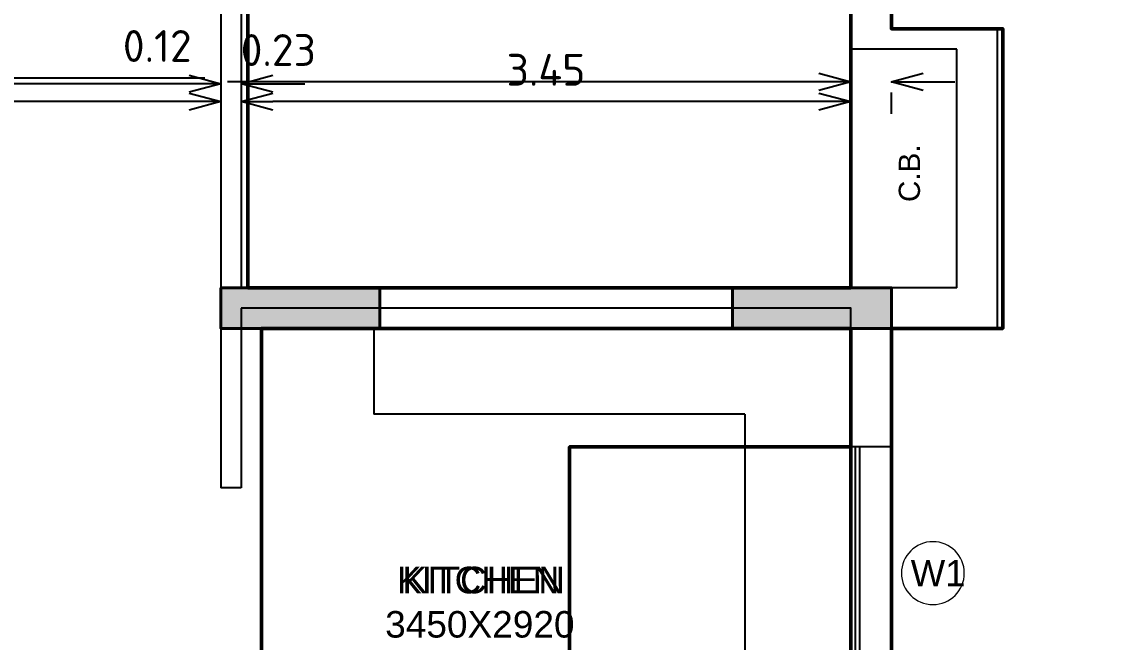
# Model space of a CAD drawing. Header units: inches. Extents: x 0 to 429, y 0 to 146.
# Drawn here: x 194.94 to 201.07, y 120.09 to 123.6 of the extents above; entities that cross this region are included whole.
import ezdxf
from ezdxf.enums import TextEntityAlignment as Align

# ---------------------------------------------------------------- set-up
doc = ezdxf.new("R2010")
doc.units = ezdxf.units.IN
doc.header["$MEASUREMENT"] = 0
doc.layers.get('DEFPOINTS').update_dxf_attribs({"lineweight": 18})
for name, color, linetype, lineweight in [('FLOOR-GROUND', 7, 'Continuous', 50), ('XR-4BHK-A-B-GROUND-SUB$0$TOWER-COL', 1, 'Continuous', 40), ('XR-4BHK-A-B-GROUND-SUB$0$TOWER-COL-HATCH', 9, 'Continuous', 5)]:
    doc.layers.add(name, color=color, linetype=linetype, lineweight=lineweight)
doc.styles.add('Sanvi Common', font='isocpeur.ttf')
doc.styles.add('Xr-4BHK-A-B-Ground-Sub$0$$0$DIM', font='arial.ttf', dxfattribs={"height": 4})
doc.styles.add('Xr-4BHK-A-B-Ground-Sub$0$$1$Standard', font='arial.ttf')
doc.styles.add('Xr-4BHK-A-B-Ground-Sub$0$DIM', font='arial.ttf')
doc.dimstyles.new('Sanvi Common', dxfattribs={"dimtxt": 0.18, "dimasz": 0.18, "dimexe": 0.18, "dimexo": 0.0625, "dimgap": 0.09, "dimtad": 1, "dimzin": 0, "dimdsep": 46, "dimtxsty": 'Sanvi Common', "dimblk": 'OPEN30', "dimcen": 0.09, "dimclrd": 68, "dimclre": 68, "dimclrt": 40, "dimadec": 0, "dimazin": 0, "dimtfac": 1, "dimtofl": 0, "dimtmove": 0, "dimatfit": 3, "dimldrblk": 'OPEN30', "dimfxl": 1, "dimtolj": 1, "dimtzin": 0, "dimarcsym": 0})

# ---------------------------------------------------------------- blocks, each defined once
blk = doc.blocks.new('Xr-4BHK-A-B-Ground-Sub$0$REV.CO.')
at = {"layer": 'XR-4BHK-A-B-GROUND-SUB$0$TOWER-COL-HATCH'}
for points in [[(456701.6026076346, 11955.22670572487), (456701.6026076346, 11725.22670572504), (455801.1053430899, 11725.22714034546), (455801.1053430892, 11955.22714034593)], [(458696.0964684737, 11724.7721942397), (458696.0964684737, 11954.77219423946), (459596.0964278332, 11954.7715867867), (459596.0964278339, 11724.77158678624)]]:
    blk.add_hatch(color=256, dxfattribs=at).paths.add_polyline_path(points)
at = {"layer": 'XR-4BHK-A-B-GROUND-SUB$0$TOWER-COL'}
for points in [[(455801.105343089, 11955.22713470211), (455801.105343089, 11725.22713470211), (456701.6027795789, 11725.2266075391), (456701.6027795789, 11955.2266075391)], [(459596.0964278341, 11724.77159243005), (459596.0964278341, 11954.77159243005), (458696.0964684737, 11954.77219423958), (458696.0964684737, 11724.77219423958)]]:
    blk.add_lwpolyline(points, close=True, dxfattribs=at)
blk = doc.blocks.new('Xr-4BHK-A-B-Ground-Sub$0$$0$DOOR NO')
at = {"lineweight": 0}
blk.add_circle((5.684341886080801e-14, 0), 10, dxfattribs=at)
at = {"style": 'Xr-4BHK-A-B-Ground-Sub$0$$0$DIM'}
blk.add_attdef('X1', text='', height=9, dxfattribs=at).set_placement((5.684341886080801e-14, 0), align=Align.MIDDLE_CENTER)
blk = doc.blocks.new('_Open30')
at = {"color": 0, "linetype": 'ByBlock', "lineweight": -2}
for p, q in [((-1, 0.26794919), (0, 0)), ((0, 0), (-1, -0.26794919)), ((0, 0), (-1, 0))]:
    blk.add_line(p, q, dxfattribs=at)
blk = doc.blocks.new('*D169')
at = {"color": 68, "lineweight": -2, "transparency": 16777216}
for p, q in [((199.6352487843015, 123.3008919666231), (199.6352487843015, 123.440094145086)), ((199.4552487843015, 123.260094145086), (196.1072487843035, 123.260094145086)), ((200.0448217117061, 123.260094145086), (200.2248217117061, 123.260094145086)), ((199.8648217117061, 123.1994875900332), (199.8648217117061, 123.080094145086))]:
    blk.add_line(p, q, dxfattribs=at)
at = {"layer": 'DEFPOINTS', "color": 0, "transparency": 16777216}
for p in [(199.6352487843015, 123.260094145086), (199.8648217117061, 123.2619875900332), (199.6352487843015, 123.2383919666231)]:
    blk.add_point(p, dxfattribs=at)
at = {"color": 68, "lineweight": -2, "transparency": 16777216, "xscale": 0.18, "yscale": 0.18, "zscale": 0.18}
blk.add_blockref('_Open30', (199.6352487843015, 123.260094145086), dxfattribs=at)
at = {"color": 68, "lineweight": -2, "transparency": 16777216, "xscale": 0.18, "yscale": 0.18, "zscale": 0.18, "rotation": 180}
blk.add_blockref('_Open30', (199.8648217117061, 123.260094145086), dxfattribs=at)
at = {"color": 40, "transparency": 16777216, "insert": (196.3952487843035, 123.440094145086), "char_height": 0.18, "attachment_point": 5, "style": 'Sanvi Common'}
blk.add_mtext('\\A1;0.23', dxfattribs=at)
blk = doc.blocks.new('*D170')
at = {"color": 68, "lineweight": -2, "transparency": 16777216}
for p, q in [((196.1852521649326, 123.3316767317797), (196.1852521649326, 122.9683397723555)), ((199.4552487843015, 123.1483397723555), (196.3652521649326, 123.1483397723555)), ((199.6352487843015, 123.1758919666231), (199.6352487843015, 122.9683397723555))]:
    blk.add_line(p, q, dxfattribs=at)
at = {"layer": 'DEFPOINTS', "color": 0, "transparency": 16777216}
for p in [(196.1852521649326, 123.3941767317797), (199.6352487843015, 123.2383919666231), (196.1852521649326, 123.1483397723555)]:
    blk.add_point(p, dxfattribs=at)
at = {"color": 68, "lineweight": -2, "transparency": 16777216, "xscale": 0.18, "yscale": 0.18, "zscale": 0.18, "rotation": 180}
blk.add_blockref('_Open30', (196.1852521649326, 123.1483397723555), dxfattribs=at)
at = {"color": 68, "lineweight": -2, "transparency": 16777216, "xscale": 0.18, "yscale": 0.18, "zscale": 0.18}
blk.add_blockref('_Open30', (199.6352487843015, 123.1483397723555), dxfattribs=at)
at = {"color": 40, "transparency": 16777216, "insert": (197.910250474617, 123.3283397723555), "char_height": 0.18, "attachment_point": 5, "style": 'Sanvi Common'}
blk.add_mtext('\\A1;3.45', dxfattribs=at)
blk = doc.blocks.new('*D171')
at = {"color": 68, "lineweight": -2, "transparency": 16777216}
for p, q in [((196.0702520611867, 123.3316767317797), (196.0702520611867, 123.0696375373216)), ((196.1852521649326, 123.3316767317797), (196.1852521649326, 123.0696375373216)), ((195.8902520611867, 123.2496375373216), (192.6502520611853, 123.2496375373216)), ((196.3652521649326, 123.2496375373216), (196.5452521649326, 123.2496375373216))]:
    blk.add_line(p, q, dxfattribs=at)
at = {"layer": 'DEFPOINTS', "color": 0, "transparency": 16777216}
for p in [(196.0702520611867, 123.3941767317797), (196.1852521649326, 123.3941767317797), (196.0702520611867, 123.2496375373216)]:
    blk.add_point(p, dxfattribs=at)
at = {"color": 68, "lineweight": -2, "transparency": 16777216, "xscale": 0.18, "yscale": 0.18, "zscale": 0.18}
blk.add_blockref('_Open30', (196.0702520611867, 123.2496375373216), dxfattribs=at)
at = {"color": 68, "lineweight": -2, "transparency": 16777216, "xscale": 0.18, "yscale": 0.18, "zscale": 0.18, "rotation": 180}
blk.add_blockref('_Open30', (196.1852521649326, 123.2496375373216), dxfattribs=at)
at = {"color": 40, "transparency": 16777216, "insert": (192.9202520611853, 123.4296375373217), "char_height": 0.18, "attachment_point": 5, "style": 'Sanvi Common'}
blk.add_mtext('\\A1;0.12', dxfattribs=at)
blk = doc.blocks.new('*D172')
at = {"color": 68, "lineweight": -2, "transparency": 16777216}
for p, q in [((192.5602521649326, 123.2108397723555), (192.5602521649326, 123.3283397723555)), ((196.0702520611867, 123.3316767317797), (196.0702520611867, 122.9683397723555)), ((195.8902520611867, 123.1483397723555), (192.7402521649326, 123.1483397723555))]:
    blk.add_line(p, q, dxfattribs=at)
at = {"layer": 'DEFPOINTS', "color": 0, "transparency": 16777216}
for p in [(196.0702520611867, 123.3941767317797), (192.5602521649326, 123.1483397723555), (192.5602521649326, 123.1483397723555)]:
    blk.add_point(p, dxfattribs=at)
at = {"color": 68, "lineweight": -2, "transparency": 16777216, "xscale": 0.18, "yscale": 0.18, "zscale": 0.18, "rotation": 180}
blk.add_blockref('_Open30', (192.5602521649326, 123.1483397723555), dxfattribs=at)
at = {"color": 68, "lineweight": -2, "transparency": 16777216, "xscale": 0.18, "yscale": 0.18, "zscale": 0.18}
blk.add_blockref('_Open30', (196.0702520611867, 123.1483397723555), dxfattribs=at)
at = {"color": 40, "transparency": 16777216, "insert": (194.3152521130596, 123.3283397723555), "char_height": 0.18, "attachment_point": 5, "style": 'Sanvi Common'}
blk.add_mtext('\\A1;3.51', dxfattribs=at)
blk = doc.blocks.new('*D173')
at = {"color": 68, "lineweight": -2, "transparency": 16777216}
for p, q in [((192.4452521649128, 123.2108397723555), (192.4452521649128, 123.4628703507316)), ((192.5602521649326, 123.2108397723555), (192.5602521649326, 123.4628703507316)), ((192.2652521649128, 123.2828703507316), (192.0852521649128, 123.2828703507316)), ((192.7402521649326, 123.2828703507316), (195.980252164934, 123.2828703507316))]:
    blk.add_line(p, q, dxfattribs=at)
at = {"layer": 'DEFPOINTS', "color": 0, "transparency": 16777216}
for p in [(192.4452521649128, 123.2828703507316), (192.4452521649128, 123.1483397723555), (192.5602521649326, 123.1483397723555)]:
    blk.add_point(p, dxfattribs=at)
at = {"color": 68, "lineweight": -2, "transparency": 16777216, "xscale": 0.18, "yscale": 0.18, "zscale": 0.18}
blk.add_blockref('_Open30', (192.4452521649128, 123.2828703507316), dxfattribs=at)
at = {"color": 68, "lineweight": -2, "transparency": 16777216, "xscale": 0.18, "yscale": 0.18, "zscale": 0.18, "rotation": 180}
blk.add_blockref('_Open30', (192.5602521649326, 123.2828703507316), dxfattribs=at)
at = {"color": 40, "transparency": 16777216, "insert": (195.710252164934, 123.4628703507316), "char_height": 0.18, "attachment_point": 5, "style": 'Sanvi Common'}
blk.add_mtext('\\A1;0.12', dxfattribs=at)

msp = doc.modelspace()

# ---------------------------------------------------------------- linework, layer by layer
for p, q in [((196.0702652128876, 125.0006934151811), (196.0702651091324, 120.9631453638635)), ((196.1852652128782, 125.0006934151811), (196.1852652128782, 122.0956452931773)), ((199.6352651478719, 124.0156760898012), (199.6352652128899, 123.4456452931686)), ((199.8652651914508, 123.7106452928479), (199.8652652128713, 123.5606452931738)), ((200.4652618322635, 123.5606452931738), (199.8652652128713, 123.5606452931738)), ((200.4652618322635, 121.8656934151864), (200.4652618322635, 123.5606452931738)), ((200.235261832253, 123.4456452931831), (199.6352620557064, 123.4456452931686)), ((199.6352652128899, 123.4456452931686), (199.6352652128899, 122.0956449492865)), ((200.2352618322821, 122.0956452931773), (200.235261832253, 123.4456452931831)), ((200.2352618322821, 122.0956452931773), (196.1852652128782, 122.0956452931773)), ((196.1852652128782, 121.9806452931721), (196.1852652128782, 120.9631453638635)), ((196.9352652128782, 121.8656444428984), (196.9352652128782, 121.3806934151858)), ((200.4652618322635, 121.8656452931814), (199.8652593790376, 121.8656452931814)), ((199.0352618322704, 121.3806934151858), (196.9352652128782, 121.3806934151858)), ((199.0352618322704, 121.3806934151858), (199.0352618322704, 119.0606934151788)), ((199.6352655559076, 121.1956454577508), (199.6352655559076, 119.7302210871335)), ((199.6602655559018, 121.1956454577508), (199.6602655559018, 119.7302210871335)), ((199.6852655559251, 121.1956454577508), (199.6852655559251, 119.7302210871335)), ((199.8652655615643, 121.1956454577508), (199.8652655559181, 119.7302210871335)), ((196.1852652128782, 120.9631453638635), (196.0702651091324, 120.9631453638635))]:
    msp.add_line(p, q)
for points in [[(199.8652655615643, 121.1956454577508), (199.6352655559076, 121.1956454577508), (199.6352660808243, 121.9806452931721), (196.1852652128782, 121.9806452931721)], [(199.8652655615643, 121.1956454577508), (199.8652566463043, 121.8651898748417)]]:
    msp.add_lwpolyline(points)
at = {"layer": 'FLOOR-GROUND', "color": 26}
msp.add_line((196.2235994046689, 123.2453002119822), (196.2235994055143, 122.3286335453139), dxfattribs=at)
at = {"layer": 'FLOOR-GROUND', "color": 246}
msp.add_line((196.3002654603236, 120.921223718299), (196.3002654611689, 120.0045570516306), dxfattribs=at)
at = {"layer": 'FLOOR-GROUND', "color": 230}
msp.add_lwpolyline([(199.8652638259864, 128.1206449492807), (199.865247672371, 123.5606452931738), (200.4960388924574, 123.5606452931738), (200.4960388924574, 121.8656452931814), (199.8652416679015, 121.8656452931814), (199.8652312041141, 118.9118196022378), (199.0352626922013, 118.9226851535846), (198.1660388924702, 118.9226762364328), (198.1660388924702, 117.3606185462472), (199.1452791206302, 117.3601626959194), (199.1452874079251, 115.8054324557234), (194.7797589921279, 115.8027650711701), (194.7806272148792, 116.3554097131914), (189.8802652128852, 116.3554097131914), (189.8802652128852, 119.8906454334706), (187.8902643531383, 119.8906449492847), (187.8902730858299, 124.9806452572289)], dxfattribs=at)
at = {"layer": 'FLOOR-GROUND', "color": 181}
msp.add_lwpolyline([(205.6556856925072, 119.4459010477645), (201.0644117282118, 119.4454323723826), (201.0644117282118, 115.9156780926046), (200.2602795418116, 115.9156770542964), (200.2602789155845, 116.4006769494213), (199.1452791206011, 116.4037316618546), (199.1452791206302, 117.3601626959194), (198.1660388924701, 117.3606185462472), (198.1660388924701, 118.9226762364328), (199.0352626922013, 118.9226851535846), (199.8652312041141, 118.9118196022378), (199.8652416679015, 121.8656452931814), (200.4960388924574, 121.8656452931814), (200.4960388924574, 123.5606452931738), (199.865247672371, 123.5606452931738), (199.8652638259864, 128.1206449492807)], dxfattribs=at)
at = {"layer": 'FLOOR-GROUND', "color": 150}
for points in [[(196.2235994050916, 126.1156665462536), (199.6352660726753, 126.1156665462536), (199.6352660726753, 122.0956184242446), (196.2235994050916, 122.0956184242446)], [(196.3002654607463, 119.0606180780656), (199.6352668633972, 119.0606180780656), (199.6352668633972, 121.8651626918641), (196.3002654607463, 121.8651626918641)]]:
    msp.add_lwpolyline(points, close=True, dxfattribs=at)
at = {"layer": 'FLOOR-GROUND', "color": 103}
msp.add_lwpolyline([(199.6352668633972, 119.730220619304), (198.0436983618474, 119.730220619304), (198.0436983618474, 121.1956454577508), (199.6352668633972, 121.1956454577508)], close=True, dxfattribs=at)

# ---------------------------------------------------------------- block references
at = {"xscale": 0.001, "yscale": 0.001, "zscale": 0.001}
msp.add_blockref('Xr-4BHK-A-B-Ground-Sub$0$REV.CO.', (-259.7308409899651, 110.1404178145808), dxfattribs=at)
ref = msp.add_blockref('Xr-4BHK-A-B-Ground-Sub$0$$0$DOOR NO', (200.1004467177318, 120.4814259131149), dxfattribs=dict(xscale=-0.01778, yscale=0.01778, zscale=0.01778))
ref.add_attrib('X1', 'W1', dxfattribs={"height": 0.1481666666666666, "style": 'Xr-4BHK-A-B-Ground-Sub$0$$1$Standard'}).set_placement((200.1299587686426, 120.4814259131149), align=Align.MIDDLE_CENTER)

# ---------------------------------------------------------------- texts
at = {"style": 'Xr-4BHK-A-B-Ground-Sub$0$DIM'}
msp.add_text('C.B.', height=0.12, rotation=89.99999999999999, dxfattribs=at).set_placement((200.0270731295514, 122.5802172964527))
for s, p in [(' KITCHEN', (197.0088867488139, 120.3674069868926)), ('3450X2920', (197.0000872945293, 120.1167930714642))]:
    msp.add_text(s, height=0.15, dxfattribs=at).set_placement(p)
at = {"layer": 'FLOOR-GROUND', "color": 150, "style": 'Xr-4BHK-A-B-Ground-Sub$0$DIM'}
msp.add_text(' KITCHEN', height=0.15, dxfattribs=at).set_placement((197.0396638090079, 120.3674069868926))

# ---------------------------------------------------------------- dimensions: what is measured, and where the dimension line sits
at = {"color": 2}
for base, p1, p2, picture, middle in [((192.4452521649128, 123.2828703507316), (192.5602521649326, 123.1483397723555), (192.4452521649128, 123.1483397723555), '*D173', (195.710252164934, 123.2828703507316)), ((199.6352487843015, 123.260094145086), (199.8648217117061, 123.2619875900332), (199.6352487843015, 123.2383919666231), '*D169', (196.3952487843035, 123.260094145086)), ((196.0702520611867, 123.2496375373216), (196.1852521649326, 123.3941767317797), (196.0702520611867, 123.3941767317797), '*D171', (192.9202520611853, 123.2496375373216))]:
    dim = msp.add_linear_dim(base=base, p1=p1, p2=p2, angle=180, dimstyle='Sanvi Common', dxfattribs=at)
    dim.commit()
    dim.dimension.update_dxf_attribs({"geometry": picture, "text_midpoint": middle, "dimtype": 160})
for base, p1, p2, picture, middle in [((192.5602521649326, 123.1483397723555), (196.0702520611867, 123.3941767317797), (192.5602521649326, 123.1483397723555), '*D172', (194.3152521130596, 123.3283397723555)), ((196.1852521649326, 123.1483397723555), (199.6352487843015, 123.2383919666231), (196.1852521649326, 123.3941767317797), '*D170', (197.910250474617, 123.3283397723555))]:
    dim = msp.add_linear_dim(base=base, p1=p1, p2=p2, angle=180, dimstyle='Sanvi Common', dxfattribs=at)
    dim.commit()
    dim.dimension.update_dxf_attribs({"geometry": picture, "text_midpoint": middle})

doc.saveas('drawing.dxf')
